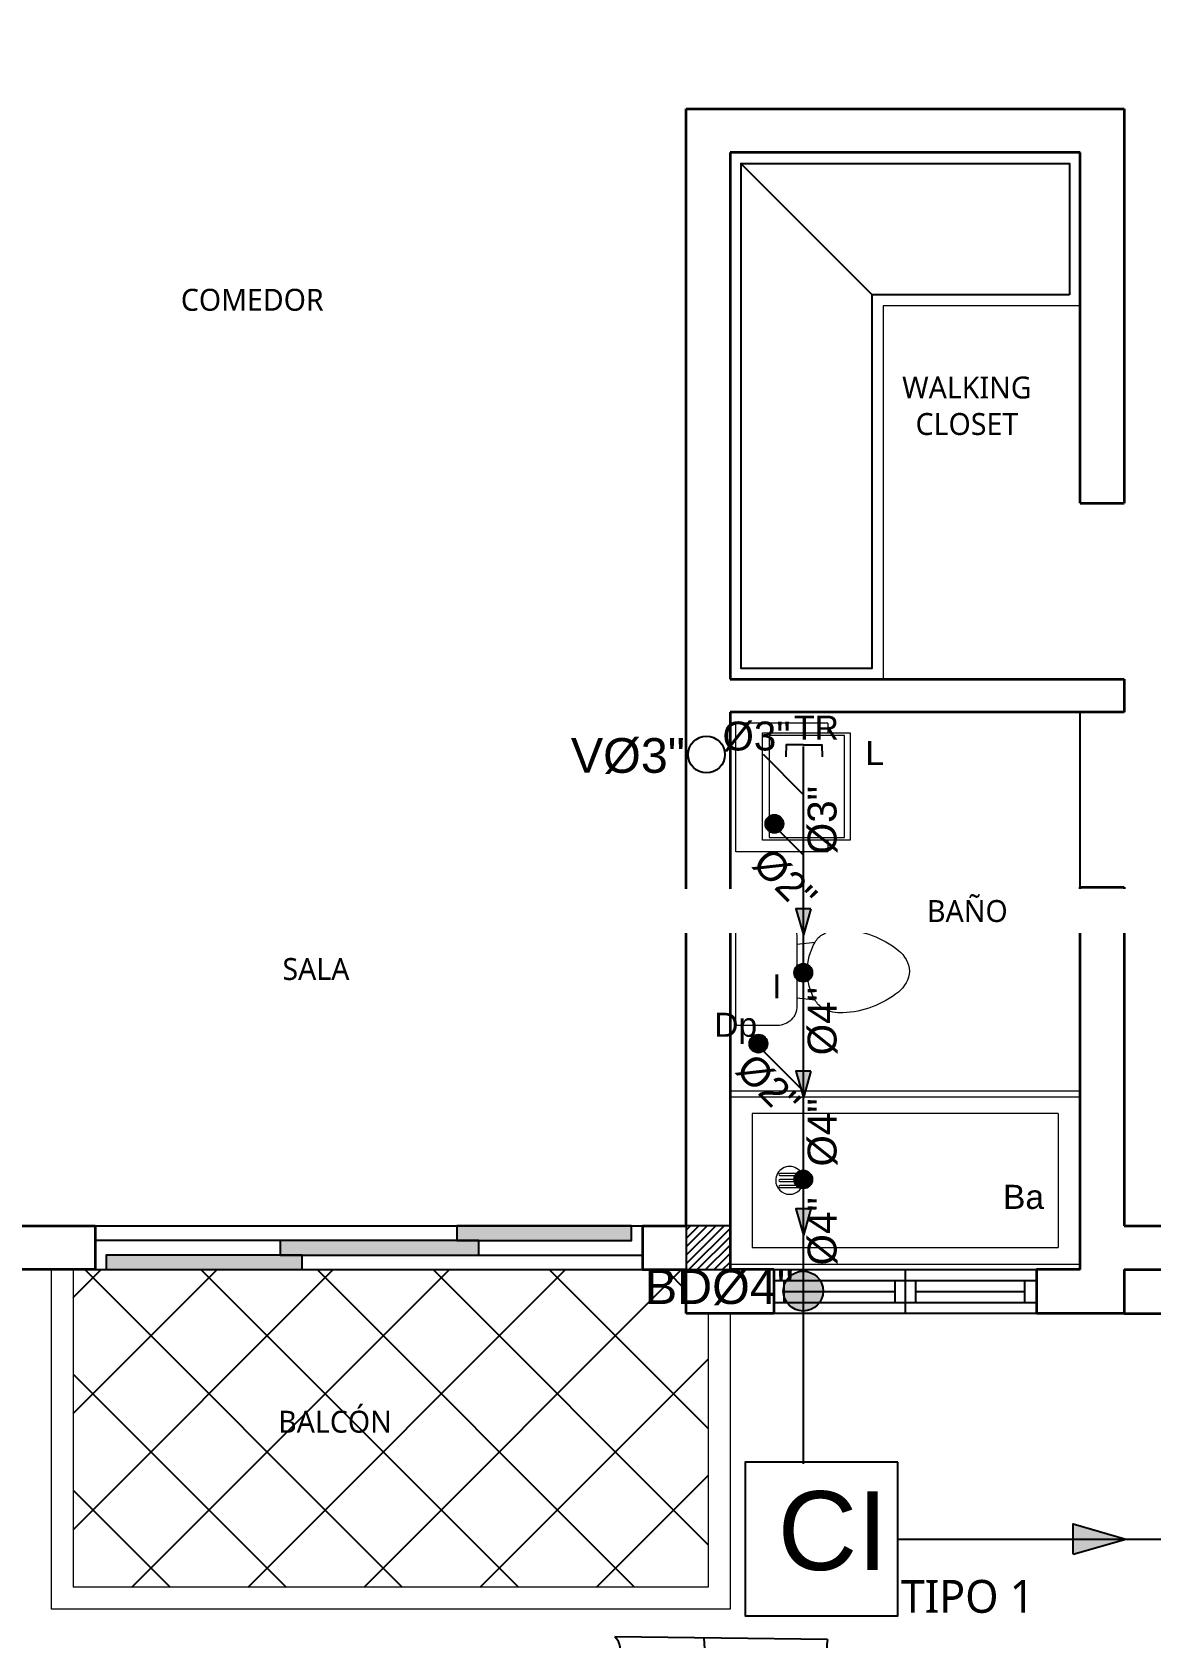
# Model space of a CAD drawing. Header units: feet. Extents: x 1019 to 2236, y -546 to 122.
# Drawn here: x 1087.98 to 1093.09, y 94.67 to 102 of the extents above; entities that cross this region are included whole.
import ezdxf

# ---------------------------------------------------------------- set-up
doc = ezdxf.new("R2010")
doc.units = ezdxf.units.FT
doc.header["$LTSCALE"] = 0.05
doc.header["$MEASUREMENT"] = 0
doc.linetypes.add('HIDDEN', pattern=[9.524999999999999, 6.35, -3.175])
for name, color, linetype, lineweight in [('A-WALL', 7, 'Continuous', 25), ('arq-pisos', 251, 'Continuous', 5), ('closet', 8, 'Continuous', 5), ('I-FURN', 8, 'Continuous', 0), ('None', 7, 'Continuous', 5), ('P-SANR-FIXT', 8, 'Continuous', 9)]:
    doc.layers.add(name, color=color, linetype=linetype, lineweight=lineweight)
for name, color, linetype in [('AGUASNEGRAS', 4, 'Continuous'), ('columna', 9, 'Continuous'), ('MB3', 8, 'Continuous'), ('PERT-VENT', 8, 'Continuous'), ('PISO', 8, 'Continuous'), ('TEXTO', 2, 'Continuous'), ('TEXXT', 2, 'Continuous'), ('TXT', 2, 'Continuous')]:
    doc.layers.add(name, color=color, linetype=linetype)
doc.layers.add('PLANTS', color=7, linetype='Continuous', true_color=0x005716)
doc.styles.add('ads', font='trebuc.ttf', dxfattribs={"height": 0.14})
doc.styles.add('DAMIAN', font='arial.ttf', dxfattribs={"height": 0.12})
doc.styles.add('grd', font='arial.ttf', dxfattribs={"height": 0.15})

# ---------------------------------------------------------------- blocks, each defined once
blk = doc.blocks.new('ARBOL4')
at = {"layer": 'PLANTS'}
for p, q in [((-0.2152249999999469, 0.439233999999459), (-0.4456980000000215, 0.1737880000000303)), ((0.1899800000000766, 0.4429339999996671), (-0.1577720000000511, 0.4574759999995592)), ((-0.1720059999998114, 0.4302120000001821), (-2.842170943040401e-14, -2.842170943040401e-14)), ((0.4654390000000319, 0.1266879999993478), (0.2585340000000258, 0.409627999999401)), ((-2.842170943040401e-14, -2.842170943040401e-14), (0.3816190000001995, 0.241315999999614)), ((-0.4742929999997898, 0.08768700000015883), (-0.409358999999796, -0.2639520000002733)), ((0.392021000000085, -0.274733000000225), (0.4821400000000438, 0.05578199999942512)), ((-2.842170943040401e-14, -2.842170943040401e-14), (-0.4366259999997339, -0.1162990000002821)), ((-0.3737299999998243, -0.2515890000004504), (-2.842170943040401e-14, -2.842170943040401e-14)), ((-2.842170943040401e-14, -2.842170943040401e-14), (-0.03092599999993695, -0.456175000000286)), ((0.4102560000000892, -0.2078570000003594), (-2.842170943040401e-14, -2.842170943040401e-14)), ((-2.842170943040401e-14, -2.842170943040401e-14), (0.3113290000000859, -0.3563519999998164)), ((-0.3758429999998327, -0.3099650000004033), (-0.04903399999969338, -0.4845290000003217)), ((0.01192100000022833, -0.4854180000002373), (0.3453370000001712, -0.3416919999999948))]:
    blk.add_line(p, q, dxfattribs=at)
for centre, radius, start, end in [((-0.1890739999999198, 0.4564700000000528), 0.031319, 213.3860779999999, 1.840691), ((0.2283990000000529, 0.4348030000000733), 0.03927, 168.050674, 320.127319), ((-0.473469999999935, 0.1352120000001094), 0.047533, 269.007996, 54.24858100000002), ((0.4743880000000615, 0.09137699999971005), 0.036427, 104.220505, 282.2873540000001), ((-2.842170943040401e-14, -2.842170943040401e-14), 0.01, 0, 180), ((-2.842170943040401e-14, -2.842170943040401e-14), 0.01, 180, 0), ((-0.3836719999999616, -0.2804550000001029), 0.030531, 284.858551, 147.280869), ((0.3713179999999454, -0.3100519999998426), 0.04094, 59.622765, 230.608597), ((-0.01854299999970976, -0.4840420000000734), 0.030495, 357.413361, 180.915833)]:
    blk.add_arc(centre, radius, start, end, dxfattribs=at)
blk = doc.blocks.new('bath_sink_6127 - bath_sink_6127-V2-Nivel 1')
at = {"layer": 'I-FURN'}
for p, q in [((0.2932721242284484, 0.2973634196449613), (-0.1268150819034933, 0.2973634196449627)), ((-0.1268150819034933, 0.2973634196449627), (-0.1268150819034946, -0.289999999999918)), ((0.2932721242284481, 0.2441970983435944), (0.2932721242284484, 0.2973634196449613)), ((0.3948721242284947, 0.244197098343593), (-0.00517787577150471, 0.2441970983435943)), ((-0.005177875771504733, 0.2441970983435943), (-0.005177875771505523, -0.2447529016564045)), ((0.02540000000001694, -0.233573350081481), (0.02540000000001694, 0.2330175467686728)), ((0.02540000000001694, 0.2330175467686723), (0.3694721242284942, 0.2330175467686723)), ((0.3694721242284941, 0.2330175467686775), (0.3694721242284941, -0.2335733500814858)), ((0.3948721242284938, -0.2447529016564058), (0.3948721242284947, 0.244197098343593)), ((0.2932721242284472, -0.2899999999999167), (-0.1268150819034946, -0.2899999999999154)), ((-0.005177875771505523, -0.2447529016564045), (0.3948721242284938, -0.2447529016564058)), ((0.3694721242284942, -0.2335733500814807), (0.02540000000001696, -0.2335733500814807)), ((0.2932721242284472, -0.2899999999999167), (0.2932721242284473, -0.2447529016564057))]:
    blk.add_line(p, q, dxfattribs=at)
blk = doc.blocks.new('Toilet_-_Tank_-_3D_4840 - 17_ High_ Seat Not Visible-536545-Nivel 1')
at = {"layer": 'P-SANR-FIXT'}
for p, q in [((0.2476258363328864, 0.4889258363328838), (-0.2476258363328857, 0.4889258363328838)), ((-0.2476258363328857, 0.4889258363328838), (-0.2476258363328857, 0.2984499999999989)), ((0.2476258363328864, 0.2984499999999979), (0.2476258363328864, 0.4889258363328838)), ((-0.1587499999999996, 0.2095741636671119), (-0.1228227001383719, 0.2095741636671119)), ((-0.1228227001383719, 0.209574163667112), (-0.1323182423362183, 0.1269999999999984)), ((-0.1228227001383719, 0.209574163667112), (0.1228227001383716, 0.2095741636671112)), ((0.1323182423362183, 0.1269999999999985), (0.1228227001383717, 0.209574163667112)), ((0.1228227001383716, 0.2095741636671119), (0.1587500000000004, 0.2095741636671119))]:
    blk.add_line(p, q, dxfattribs=at)
for centre, radius, start, end in [((-0.1587499999999996, 0.2984499999999989), 0.08887583633288604, 179.9999999999996, 269.9999999999993), ((0.1587500000000005, 0.2984499999999978), 0.08887583633288583, 269.9999999999992, 359.9999999999994), ((0.0004739876760373714, -0.1039508645836898), 0.2664058524199138, 90.10194035701348, 119.8980596429869), ((-0.0004739876760373714, -0.1039508645836898), 0.2664058524199137, 60.10194035701269, 89.89805964298655), ((-0.02331864923591017, 0.007910525712840958), 0.1673683974361928, 151.0596079578276, 182.709045809198), ((-0.08273453245117764, 0.04076452774261166), 0.09947412206910106, 119.8980596429818, 151.0596079578277), ((0.0827345324511767, 0.04076452774261085), 0.09947412206910214, 28.9403920421724, 60.10194035701792), ((0.02331864923591057, 0.007910525712841026), 0.1673683974361924, 357.2909541908008, 28.9403920421724), ((0.2504921340931855, 0.02086643994664056), 0.4414855271105832, 182.7090458091983, 218.5058436468638), ((-0.2504921340931864, 0.0208664399466408), 0.4414855271105845, 321.4941563531354, 357.2909541908008), ((0.01132314851053924, -0.1694169915572533), 0.1358557053170789, 218.5058436468638, 265.2190295547949), ((-0.01132314851053903, -0.1694169915572534), 0.1358557053170788, 274.780970445204, 321.494156353135)]:
    blk.add_arc(centre, radius, start, end, dxfattribs=at)
blk = doc.blocks.new('A$C45091238')
for points in [[(1.652687610740202, 0.1333333860020787), (2.44999977172256, 0.1333333860018229), (2.44999977172256, 0.2000000526685426), (1.652687610740315, 0.2000000526686847)], [(0.8455297468707954, 0.06666671933541579), (1.752687610740281, 0.0666667193353021), (1.752687610740338, 0.1333333860019934), (0.8455297468707954, 0.1333333860020218)], [(0.0499997717226961, 5.266838343231939e-08), (0.9455297468709318, 5.266875291454198e-08), (0.945529746870875, 0.06666671933535895), (0.0499997717226961, 0.06666671933510315)]]:
    blk.add_hatch(color=256).paths.add_polyline_path(points)
at = {"layer": 'PERT-VENT', "extrusion": (-6.288880677460709e-16, -1.940366471243193e-15, -1)}
for points in [[(-1.652687610740202, 0.1333333860020787), (-2.44999977172256, 0.1333333860018229), (-2.44999977172256, 0.2000000526685426), (-1.652687610740315, 0.2000000526686847)], [(-0.8455297468707954, 0.06666671933541579), (-1.752687610740281, 0.0666667193353021), (-1.752687610740338, 0.1333333860019934), (-0.8455297468707954, 0.1333333860020218)], [(-0.0499997717226961, 5.266838343231939e-08), (-0.9455297468709318, 5.266875291454198e-08), (-0.945529746870875, 0.06666671933535895), (-0.0499997717226961, 0.06666671933510315)]]:
    blk.add_lwpolyline(points, close=True, dxfattribs=at)
at = {"layer": 'PISO'}
for p, q in [((-2.282774005379906e-07, 0.2000000526695658), (2.499999771722571, 0.2000000526685426)), ((-2.282773436945718e-07, 5.266838343231939e-08), (2.499999771722685, 5.266954872240603e-08))]:
    blk.add_line(p, q, dxfattribs=at)
at = {"layer": 'PISO', "extrusion": (-6.288880677460709e-16, -1.940366471243193e-15, -1)}
for p, q in [((0.8955297468708068, 0.1333333860020218), (-2.282772868511529e-07, 0.1333333860018229)), ((1.752687610740281, 0.0666667193353021), (2.499999771722628, 0.0666667193353021))]:
    blk.add_line(p, q, dxfattribs=at)
blk = doc.blocks.new('A$C24CF40E6')
at = {"layer": 'P-SANR-FIXT', "extrusion": (-2.367830459082805e-12, 8.947716500357897e-16, -1)}
for p, q in [((3.437122586547048e-08, 0.8144002464928803), (1.600000034371362, 0.8144002464929372)), ((1.600000034371106, 0.8144002464929372), (1.600000034371021, 0.7890002464927761)), ((1.600000034371277, 0.789000246492833), (3.437128270888934e-08, 0.789000246492833)), ((1.600000034371021, 0.02540024649277939), (1.600000034371021, 0.7890002464927761)), ((0.1016000343711028, 0.7128002464927476), (1.498400034371485, 0.7128002464928045)), ((1.498400034371485, 0.7128002464928045), (1.498400034371315, 0.101600246492751)), ((1.283383377454584, 0.438933501540987), (1.372564092430139, 0.438933501540987)), ((1.372564092430082, 0.4300593165930877), (1.283383377454555, 0.430059316592974)), ((1.283383377454669, 0.4116373389666705), (1.372564092430338, 0.4116373389666137)), ((1.372564092430224, 0.4027631540188281), (1.28338337745447, 0.402763154018885)), ((1.283383377454584, 0.3843411763924678), (1.372564092430224, 0.3843411763925815)), ((1.372564092430281, 0.3754669914446822), (1.283383377454584, 0.3754669914446822)), ((1.498400034371315, 0.101600246492751), (0.1016000343712733, 0.1016002464928647))]:
    blk.add_line(p, q, dxfattribs=at)
at = {"layer": 'P-SANR-FIXT', "extrusion": (2.367830459082805e-12, 8.947716500357897e-16, -1)}
for p, q in [((3.437148166085535e-08, 0.8144002464929372), (3.437156692598364e-08, 0.7890002464927761)), ((3.437156692598364e-08, 0.02540024649277939), (3.437156692598364e-08, 0.7890002464927761)), ((0.1016000343711028, 0.7128002464927476), (0.1016000343712733, 0.1016002464928647))]:
    blk.add_line(p, q, dxfattribs=at)
at = {"layer": 'P-SANR-FIXT', "extrusion": (-2.367830459082805e-12, -8.947716500357897e-16, -1)}
for p, q in [((1.600000034371277, 0.02540024649272254), (3.437128270888934e-08, 0.02540024649272254)), ((3.437122586547048e-08, 2.464926751599705e-07), (1.600000034371362, 2.464926183165517e-07)), ((1.600000034371106, 2.464926183165517e-07), (1.600000034371021, 0.02540024649277939))]:
    blk.add_line(p, q, dxfattribs=at)
at = {"layer": 'P-SANR-FIXT', "extrusion": (2.367830459082805e-12, -8.947716500357897e-16, -1)}
blk.add_line((3.437148166085535e-08, 2.464926183165517e-07), (3.437156692598364e-08, 0.02540024649277939), dxfattribs=at)
at = {"layer": 'P-SANR-FIXT', "extrusion": (-2.367830459082805e-12, 8.947716500357897e-16, -1)}
for centre, radius, start, end in [((-1.327973734942333, 0.4072002464928346), 0.06350000000000013, 3.256887993818641e-12, 180.0000000000033), ((-1.327973734942333, 0.4072002464928346), 0.06349999999999995, 3.256887993818641e-12, 180.0000000000033), ((-1.327973734942333, 0.4072002464928346), 0.06350000000000014, 180.0000000000033, 3.256887993818641e-12), ((-1.327973734942333, 0.4072002464928346), 0.06349999999999992, 180.0000000000033, 3.256887993818641e-12), ((-1.283383377454555, 0.4344964090670373), 0.004437092473903962, 270.0000000000065, 90.00000000000652), ((-1.283383377454612, 0.4072002464928346), 0.00443709247390396, 270.0000000000065, 90.00000000000652), ((-1.283383377454697, 0.3799040839186318), 0.00443709247390396, 270.0000000000065, 90.00000000000652), ((-1.37256409243011, 0.4344964090669805), 0.004437092473903967, 90.00000000000652, 270.0000000000065), ((-1.372564092430139, 0.4072002464927778), 0.004437092473903963, 90.00000000000652, 270.0000000000065), ((-1.372564092430167, 0.3799040839185182), 0.004437092473903958, 90.00000000000652, 270.0000000000065)]:
    blk.add_arc(centre, radius, start, end, dxfattribs=at)
blk = doc.blocks.new('A$C18ED6237')
at = {"layer": 'PERT-VENT', "extrusion": (-2.367830459082805e-12, 8.947716500357897e-16, -1)}
for p, q in [((1.200000043501461, 0.1999999841099704), (4.350155791144061e-08, 0.1999999841100273)), ((1.200000043501376, 0.1499999841100728), (4.35017284416972e-08, 0.1499999841101864)), ((0.05383096971820578, 0.04999998410999318), (0.05383096971812051, 0.1499999841101296)), ((0.5533333768350985, 0.1499999841099307), (0.5533333768350417, 0.04999998411010687)), ((0.6000000435015522, 0.199999984110141), (0.6000000435014954, -1.588993292500618e-08)), ((0.6466667101681765, 0.1499999841099307), (0.6466667101682049, 0.04999998410982265)), ((0.5533333768348996, 0.09999998410989086), (0.05383096971812051, 0.09999998410997613)), ((1.15333337683478, 0.09999998410997613), (0.6466667101682901, 0.09999998411000455)), ((1.20000004350149, 0.04999998410999318), (4.350161475485947e-08, 0.04999998411005002)), ((4.350167159827834e-08, -1.588990450329675e-08), (1.200000043501433, -1.588993292500618e-08))]:
    blk.add_line(p, q, dxfattribs=at)
at = {"layer": 'PERT-VENT'}
blk.add_line((1.15333337683478, 0.04999998411016371), (1.153333376834809, 0.1499999841100159), dxfattribs=at)
blk = doc.blocks.new('A$C012446DC')
at = {"layer": 'PISO'}
h = blk.add_hatch(dxfattribs=at)
h.set_pattern_fill('ANSI31', color=256, scale=0.008571428573519295, angle=180)
h.set_pattern_definition([(225, (206536.0643219097, 1154820.960067714), (0.01924340597841342, -0.01924340597841342), [])])
h.paths.add_polyline_path([(6.844697054475546e-06, 8.124141004373087e-07), (0.2000068446968726, 8.124141004373087e-07), (0.2000068446968726, 0.2000008124142596), (6.844697054475546e-06, 0.2000008124142596)])
at = {"layer": 'columna'}
blk.add_lwpolyline([(0.2000068446968726, 0.2000008124143733), (6.844697054475546e-06, 0.2000008124143733), (6.844697054475546e-06, 8.124143278109841e-07), (0.2000068446968726, 8.124143278109841e-07)], close=True, dxfattribs=at)
blk = doc.blocks.new('A$C791B5281')
blk.add_blockref('A$C012446DC', (9.799993452495812, -1.408435764460592e-06, 1.238666910403872))

msp = doc.modelspace()

# ---------------------------------------------------------------- hatches: boundary and pattern name
at = {"layer": 'AGUASNEGRAS', "ltscale": 3}
h = msp.add_hatch(color=256, dxfattribs=at)
h.dxf.hatch_style = 1
edge = h.paths.add_edge_path()
edge.add_arc((1091.373473550348, 98.38748143544612), 0.04125700270717148, 180, 540, ccw=False)
h = msp.add_hatch(color=256, dxfattribs=at)
h.dxf.hatch_style = 1
edge = h.paths.add_edge_path()
edge.add_arc((1091.505072378179, 97.70779406336204), 0.04125700270717148, 180, 540, ccw=False)
h = msp.add_hatch(color=256, dxfattribs=at)
h.dxf.hatch_style = 1
edge = h.paths.add_edge_path()
edge.add_arc((1091.505072378427, 97.70779406336204), 0.04125700270717148, 180, 540, ccw=False)
h = msp.add_hatch(color=256, dxfattribs=at)
h.dxf.hatch_style = 1
edge = h.paths.add_edge_path()
edge.add_arc((1091.300309450118, 97.38373105541457), 0.04125700270717148, 0, 360)
at = {"layer": 'AGUASNEGRAS'}
for points in [[(1091.471534446444, 97.25772449851348), (1091.506047574951, 97.13779561303824), (1091.540560703461, 97.2577244985136)], [(1091.471534446444, 96.62910388281699), (1091.506047574951, 96.50917499734174), (1091.540560703461, 96.6291038828171)], [(1092.738285384601, 95.19081253983325), (1092.978143155552, 95.12178628281879), (1092.738285384601, 95.05276002579865)]]:
    msp.add_hatch(color=256, dxfattribs=at).paths.add_polyline_path(points)
at = {"layer": 'AGUASNEGRAS', "ltscale": 3}
h = msp.add_hatch(color=256, dxfattribs=at)
h.dxf.hatch_style = 1
edge = h.paths.add_edge_path()
edge.add_arc((1091.505072378179, 96.76370229730274), 0.04125700270717148, 0, 360)
h = msp.add_hatch(color=256, dxfattribs=at)
h.dxf.hatch_style = 1
edge = h.paths.add_edge_path()
edge.add_arc((1091.505072378179, 96.25406446466889), 0.0910372207501382, 180, 540, ccw=False)
at = {"layer": 'PISO'}
h = msp.add_hatch(dxfattribs=at)
h.set_pattern_fill('NET', color=256, scale=3, angle=45, style=0)
h.set_pattern_definition([(45, (875.8634532374646, 222.2681177926714), (-0.2651650429449553, 0.2651650429449554), []), (135, (875.8634532374646, 222.2681177926714), (-0.2651650429449554, -0.2651650429449553), [])])
h.paths.add_polyline_path([(1091.070687610695, 94.90206495833502), (1091.070687610696, 96.15206495833633), (1090.970687610695, 96.15206495833635), (1090.970687610695, 96.3520649583364), (1088.170687610695, 96.352064958337), (1088.170687610695, 94.90206495833489)])

# ---------------------------------------------------------------- linework, layer by layer
at = {"layer": 'A-WALL', "lineweight": 35, "extrusion": (-2.366591124771848e-12, 8.947716500358402e-16, -1)}
for p, q in [((1090.970687611039, 96.55206495833497), (1090.970687611038, 101.6520649583358)), ((1090.970687611038, 101.6520649583358), (1092.970687611038, 101.652064958336)), ((1092.970687611038, 101.652064958336), (1092.970687611038, 99.85081971777362)), ((1091.170687611038, 101.4520649583358), (1091.170687611038, 99.04786393543174)), ((1092.770687611038, 101.4520649583359), (1091.170687611038, 101.4520649583358)), ((1092.770687611038, 99.85081971777359), (1092.770687611038, 101.4520649583359)), ((1092.770687611038, 99.85081971777359), (1092.970687611038, 99.85081971777362)), ((1091.170687611038, 99.04786393543174), (1092.970687611038, 99.04786393543185)), ((1092.970687611038, 99.04786393543185), (1092.970687611038, 98.89786393543181)), ((1091.170687611038, 98.89786393543173), (1091.170687611038, 96.35206495833646)), ((1092.970687611038, 98.8978639354317), (1091.170687611038, 98.89786393543173)), ((1092.770687611038, 96.35206495833592), (1092.770687611038, 98.09786393543189)), ((1092.770687611038, 98.09786393543189), (1092.970687611038, 98.09786393543189)), ((1092.970687611038, 98.09786393543189), (1092.970687611039, 96.55206495833579)), ((1087.470687611038, 96.55206495833463), (1088.270687611038, 96.55206495833488)), ((1088.270687611038, 96.55206495833488), (1088.270687611038, 96.35206461760495)), ((1088.270687611038, 96.55206461760497), (1088.270687611038, 96.35206461760484)), ((1090.770687020365, 96.55206495833511), (1090.970687611039, 96.55206495833497)), ((1092.970687611039, 96.55206495833579), (1093.370687611038, 96.55206495833596)), ((1088.270687611038, 96.35206495833702), (1087.670687611038, 96.35206495833731)), ((1090.770687020365, 96.35206495833663), (1090.970687611039, 96.35206495833651)), ((1090.970687611039, 96.15206495833652), (1090.970687611039, 96.35206495833654)), ((1091.370687576667, 96.35206495833623), (1091.170687611038, 96.35206495833646)), ((1092.770687611038, 96.35206495833592), (1092.570687576667, 96.35206495833606)), ((1092.970687611039, 96.35206495833557), (1092.970687611039, 96.1520649583359)), ((1092.970687611039, 96.3520649583356), (1093.370687611038, 96.35206495833589)), ((1091.370687576667, 96.15206495833627), (1090.970687611039, 96.15206495833652)), ((1092.970687611039, 96.1520649583359), (1092.570687576667, 96.15206495833596))]:
    msp.add_line(p, q, dxfattribs=at)
at = {"layer": 'A-WALL', "lineweight": 35}
for p, q in [((1090.770687020365, 96.5520649583342), (1090.770687020365, 96.35206495833663)), ((1091.370687576667, 96.35206495833532), (1091.370687576667, 96.1520649583363)), ((1092.570687576667, 96.352064958336), (1092.570687576667, 96.15206495833601))]:
    msp.add_line(p, q, dxfattribs=at)
at = {"layer": 'AGUASNEGRAS', "ltscale": 3}
for p, q in [((1091.505072378179, 98.52170293654011), (1091.323031778271, 98.7037435364483)), ((1091.505072378179, 98.24571918940741), (1091.397118942887, 98.35367262470005)), ((1091.500720707366, 97.17315637995966), (1091.323954842657, 97.3499222446685)), ((1091.937670877549, 95.12178628281902), (1097.585860251851, 95.12178628281902))]:
    msp.add_line(p, q, dxfattribs=at)
for points in [[(1091.505072378179, 98.7479465922994), (1091.426712446366, 98.7479465922994), (1091.426191719281, 98.69351214397227)], [(1091.505072378179, 98.7479465922994), (1091.590502156727, 98.7479465922994), (1091.591030652093, 98.69351214397227)]]:
    msp.add_lwpolyline(points, dxfattribs=at)
at = {"layer": 'AGUASNEGRAS'}
for points in [[(1091.540560703461, 97.2577244985136), (1091.471534446444, 97.25772449851348), (1091.506047574951, 97.13779561303824)], [(1091.540560703461, 97.2577244985136), (1091.506047574951, 97.13779561303824)], [(1091.540560703461, 96.6291038828171), (1091.471534446444, 96.62910388281699), (1091.506047574951, 96.50917499734174)], [(1091.540560703461, 96.6291038828171), (1091.506047574951, 96.50917499734174)], [(1092.738285384601, 95.05276002579888), (1092.738285384601, 95.19081253983347), (1092.978143155552, 95.12178628281879)], [(1092.738285384601, 95.05276002579888), (1092.978143155552, 95.12178628281879)]]:
    msp.add_lwpolyline(points, dxfattribs=at)
msp.add_lwpolyline([(1091.937670877549, 95.47221245862413), (1091.240536401892, 95.47221245862413), (1091.240536401892, 94.77136010701392), (1091.937670877549, 94.77136010701392)], close=True, dxfattribs=at)
at = {"layer": 'AGUASNEGRAS', "ltscale": 3}
for centre, radius in [((1091.06332978359, 98.70374353644831), 0.08371806198839536), ((1091.373473550348, 98.38748143544612), 0.04125700270717148), ((1091.505072378179, 97.70779406336204), 0.04125700270717148), ((1091.505072378427, 97.70779406336204), 0.04125700270717148), ((1091.300309450118, 97.38373105541457), 0.04125700270717148), ((1091.300309450118, 97.38373105541457), 0.04125700270717148), ((1091.505072378179, 96.76370229730274), 0.04125700270717148), ((1091.505072378179, 96.76370229730274), 0.04125700270717148), ((1091.505072378179, 96.25406446466889), 0.0910372207501382)]:
    msp.add_circle(centre, radius, dxfattribs=at)
at = {"layer": 'closet', "extrusion": (-2.366591124771848e-12, 8.947716500358402e-16, -1)}
for p, q in [((1091.870687611038, 100.7520649583358), (1091.870687611038, 99.04786393543182)), ((1092.770687611038, 100.7520649583359), (1091.870687611038, 100.7520649583358))]:
    msp.add_line(p, q, dxfattribs=at)
at = {"layer": 'closet', "extrusion": (2.367830459082805e-12, 8.947716500357897e-16, -1)}
for p, q in [((1091.870687611038, 100.7520649583356), (1091.870687611038, 99.04786393543162)), ((1092.770687611038, 100.7520649583356), (1091.870687611038, 100.7520649583356))]:
    msp.add_line(p, q, dxfattribs=at)
at = {"layer": 'MB3', "linetype": 'HIDDEN', "lineweight": 35, "ltscale": 0.54}
msp.add_line((1092.970687610695, 96.15206495833576), (1097.270687610694, 96.15206495833576), dxfattribs=at)
at = {"layer": 'P-SANR-FIXT'}
for p, q in [((1088.070687611038, 96.35206495833617), (1088.070687611038, 94.80206495833497)), ((1088.170687611039, 96.35206495833617), (1088.170687611038, 94.90206495833499)), ((1091.070687611038, 96.15206495833644), (1091.070687611038, 94.90206495833515)), ((1091.170687611038, 96.15206495833647), (1091.170687611039, 94.80206495833514)), ((1091.070687611038, 94.90206495833515), (1088.170687611038, 94.90206495833499)), ((1091.170687611039, 94.80206495833514), (1088.070687611038, 94.80206495833497))]:
    msp.add_line(p, q, dxfattribs=at)
at = {"layer": 'P-SANR-FIXT', "extrusion": (2.367830459082805e-12, 8.947716500357897e-16, -1)}
for centre, radius, start, end in [((-1091.487304233583, 96.78656136740281, 2.637121238176637e-09), 0.004437092473903962, 89.99999999999349, 269.9999999999935), ((-1091.525562811892, 96.78656136740283, 2.565354130025397e-09), 0.004437092473903962, 90, 270), ((-1091.487304233583, 96.75926520482861, 2.637121238176637e-09), 0.00443709247390396, 89.99999999999349, 269.9999999999935), ((-1091.487304233583, 96.7319690422544, 2.637121238176637e-09), 0.00443709247390396, 89.99999999999349, 269.9999999999935), ((-1091.525562811892, 96.75926520482862, 2.565354130025398e-09), 0.00443709247390396, 90, 270), ((-1091.525562811892, 96.73196904225442, 2.565354130025397e-09), 0.00443709247390396, 90, 270)]:
    msp.add_arc(centre, radius, start, end, dxfattribs=at)
at = {"layer": 'PISO'}
for points in [[(1092.720687611038, 100.8020649583356), (1091.820687611038, 100.8020649583356), (1091.220687611038, 101.4020649583358), (1092.720687611038, 101.4020649583358)], [(1091.820687611038, 100.8020649583356), (1091.220687611038, 101.4020649583358), (1091.220687611038, 99.09786393543169), (1091.820687611038, 99.09786393543169)]]:
    msp.add_lwpolyline(points, close=True, dxfattribs=at)

# ---------------------------------------------------------------- block references
at = {"xscale": -1}
for name, p in [('A$C24CF40E6', (1092.770687611038, 96.35206495833577)), ('A$C18ED6237', (1092.570687576324, 96.15206495833587))]:
    msp.add_blockref(name, p, dxfattribs=at)
at = {"layer": 'I-FURN', "extrusion": (-2.366591124771848e-12, 8.947716500358402e-16, -1), "rotation": 180}
msp.add_blockref('bath_sink_6127 - bath_sink_6127-V2-Nivel 1', (-1091.323973626575, 98.55760293141725, -2.574146805461001e-09), dxfattribs=at)
at = {"layer": 'None', "lineweight": 15, "xscale": 2.714450404586388, "yscale": 2.714450404586388, "zscale": 2.714450404586388, "rotation": 258.7903459937169}
msp.add_blockref('ARBOL4', (1091.131725532337, 93.4458876958812), dxfattribs=at)
at = {"layer": 'P-SANR-FIXT', "extrusion": (-2.366591124771848e-12, 8.947716500358402e-16, -1), "rotation": 269.9999999999968}
msp.add_blockref('Toilet_-_Tank_-_3D_4840 - 17_ High_ Seat Not Visible-536545-Nivel 1', (-1091.686084381005, 97.71458748201016, -2.574146805461002e-09), dxfattribs=at)
at = {"layer": 'PISO'}
msp.add_blockref('A$C45091238', (1088.270687611038, 96.35206461760484), dxfattribs=at)

# ---------------------------------------------------------------- texts
at = {"layer": 'TEXTO', "insert": (1091.388426824681, 94.97520980559062), "char_height": 0.36, "width": 5.03948315658954, "attachment_point": 7, "style": 'grd'}
msp.add_mtext('CI', dxfattribs=at)
at = {"layer": 'TEXXT', "attachment_point": 1, "style": 'DAMIAN'}
for s, insert, char_height, width in [(' %%C3"', (1091.084941970406, 98.85432427573926), 0.132, 3.4848), (' TR', (1091.420548027562, 98.88123921827706, -224.560302548863), 0.11, 2.904), ('{\\fArial|b0|i0|c238|p34;V%%C}3{\\fArial|b0|i0|c238|p34;"}', (1090.443672678901, 98.77880407399095), 0.1584, 4.18176), (' L', (1091.746308547107, 98.76609574991026), 0.11, 2.904), (' I', (1091.32080777023, 97.7003259000046), 0.11, 2.904), (' Dp', (1091.05585672604, 97.52500599072938, 1.751545506621051), 0.11, 2.904), (' Ba', (1092.37459229739, 96.73922325197225), 0.11, 2.904), (' BD%%C4"', (1090.720226910209, 96.35351958747702), 0.1584, 4.18176), (' BD%%C4"', (1090.720226910457, 96.35351958747702), 0.1584, 4.18176)]:
    msp.add_mtext(s, dxfattribs=dict(at, insert=insert, char_height=char_height, width=width))
at = {"layer": 'TEXXT', "char_height": 0.132, "width": 3.4848, "style": 'DAMIAN'}
for s, insert, attachment_point, rotation in [(' %%C3"', (1091.662146796727, 98.56008850678744), 9, 90.00000000000003), (' %%C4"', (1091.662146796727, 97.6418713847754), 9, 90.00000000000003), (' %%C2"', (1091.246983767913, 97.38763356685592), 1, 315), (' %%C4"', (1091.662146796727, 97.13411540357946), 9, 90.00000000000003), (' %%C4"', (1091.662146796727, 96.68239063637837), 9, 90.00000000000003)]:
    msp.add_mtext(s, dxfattribs=dict(at, insert=insert, attachment_point=attachment_point, rotation=rotation))
at = {"layer": 'TXT', "insert": (1088.98847019147, 100.8301546544708, -0.3374999999748034), "char_height": 0.1, "width": 2.837999999999976, "attachment_point": 2, "style": 'ads', "bg_fill": 2}
msp.add_mtext('COMEDOR', dxfattribs=at)
at = {"layer": 'TXT', "attachment_point": 2, "style": 'ads'}
for s, insert, char_height, width in [('WALKING\\PCLOSET', (1092.252441173088, 100.4297054875539), 0.1, 2.837999999999976), ('SALA', (1089.279432544146, 97.77462291766199), 0.1, 2.837999999999976), ('BALCÓN', (1089.366425451914, 95.70754231980234), 0.1, 2.837999999999976), ('TIPO 1', (1092.255755890646, 94.93505612337435), 0.15, 3.84)]:
    msp.add_mtext(s, dxfattribs=dict(at, insert=insert, char_height=char_height, width=width))

# ---------------------------------------------------------------- next in the draw order: texts
at = {"layer": 'TXT', "insert": (1092.254787605322, 98.03925357710824), "char_height": 0.1, "width": 2.837999999999976, "attachment_point": 2, "style": 'ads', "bg_fill": 2}
msp.add_mtext('BAÑO', dxfattribs=at)

# ---------------------------------------------------------------- next in the draw order: hatches: boundary and pattern name
at = {"layer": 'AGUASNEGRAS'}
msp.add_hatch(color=256, dxfattribs=at).paths.add_polyline_path([(1091.471534446444, 97.99991313866536), (1091.506047574951, 97.87998425319012), (1091.540560703461, 97.99991313866548)])
at = {"layer": 'arq-pisos'}
h = msp.add_hatch(dxfattribs=at)
h.set_pattern_fill('AR-HBONE', color=256, scale=0.06, angle=90)
h.set_pattern_definition([(135, (856.7926709093537, 405.3665278798775), (-0.3394112549695428, 4.742829794065559e-17), [0.72, -0.24]), (225, (856.6229652818536, 405.5362335073775), (-0.3394112549695428, 4.742829794065559e-17), [0.72, -0.24])])
edge = h.paths.add_edge_path()
edge.add_line((1103.570164865582, 105.027872847373), (1103.832102220993, 105.8365067747257))
edge.add_line((1103.832102220993, 105.8365067747257), (1102.289148716652, 106.336145888488))
edge.add_line((1102.289148716652, 106.336145888488), (1097.934106870986, 92.88718464379667))
edge.add_arc((1096.982743335552, 93.19525512833992), 0.9999999999999731, 270.0736793270418, 342.05701266037374, ccw=False)
edge.add_line((1096.984029282045, 92.19525595516949), (1087.178435507194, 92.18264647581589))
edge.add_line((1087.178435507194, 92.18264647581589), (1087.178435507195, 95.35206495829459))
edge.add_line((1087.178435507195, 95.35206495829459), (1085.174362387643, 95.34948782536378))
edge.add_line((1085.174362387643, 95.34948782536378), (1085.178439943499, 92.17863079041626))
edge.add_line((1085.178439943499, 92.17863079041626), (1080.465201124013, 92.17256981247363))
edge.add_line((1080.465201124013, 92.17256981247363), (1070.904063599245, 98.35047404101408))
edge.add_line((1070.904063599245, 98.35047404101408), (1070.672698766311, 96.36390153690468))
edge.add_line((1070.672698766311, 96.36390153690468), (1079.234423259103, 90.83176544843207))
edge.add_arc((1079.777134830062, 91.67168458188894), 0.9999999999996191, 237.131581299419, 270.0736793270483)
edge.add_line((1079.778420776555, 90.67168540871886), (1080.467131900396, 90.67112725911409))
edge.add_line((1080.467131900396, 90.67112725911409), (1087.643781578432, 90.68035605423074))
edge.add_line((1087.643781578432, 90.68035605423074), (1087.64377972179, 90.68179984783467))
edge.add_line((1087.64377972179, 90.68179984783467), (1096.139869125129, 90.69272537324184))
edge.add_line((1096.139869125129, 90.69272537324184), (1096.327007298171, 89.54880448624306))
edge.add_arc((1097.313888600914, 89.71025198327148), 1.000000000000092, 189.2909241103291, 252.0570126603703)
edge.add_line((1097.00581811637, 88.7588884478375), (1116.043871448137, 82.59398712860059))
edge.add_line((1116.043871448137, 82.59398712860059), (1116.351941932679, 83.5453506640282))
edge.add_line((1116.351941932679, 83.5453506640282), (1097.89039010357, 89.52356930031203))
edge.add_line((1097.89039010357, 89.52356930031203), (1102.973553098533, 105.2210676349735))
edge.add_line((1102.973553098533, 105.2210676349735), (1103.570164865582, 105.027872847373))
h.paths.add_polyline_path([(1106.586763084701, 104.9444926545422), (1106.32482572929, 104.1358587271894), (1107.542647689461, 103.7415036910926), (1109.072801628794, 108.5016238405557), (1108.705004318849, 108.6207239440054), (1108.218579942385, 108.6227799987945), (1106.985650112821, 104.8153250803667)])

# ---------------------------------------------------------------- next in the draw order: linework, layer by layer
at = {"layer": 'AGUASNEGRAS', "ltscale": 3}
msp.add_line((1091.505072378179, 98.74098331938212), (1091.505072378179, 95.46524918570685), dxfattribs=at)
at = {"layer": 'AGUASNEGRAS'}
for points in [[(1091.540560703461, 97.99991313866548), (1091.471534446444, 97.99991313866536), (1091.506047574951, 97.87998425319012)], [(1091.540560703461, 97.99991313866548), (1091.506047574951, 97.87998425319012)]]:
    msp.add_lwpolyline(points, dxfattribs=at)
at = {"layer": 'PISO'}
msp.add_line((1092.770687611038, 98.09786393543189), (1092.770687611038, 98.8978639354317), dxfattribs=at)

# ---------------------------------------------------------------- next in the draw order: block references
msp.add_blockref('A$C791B5281', (1081.170687313846, 96.35206555435639, -1.238666910411685))

# ---------------------------------------------------------------- next in the draw order: texts
at = {"layer": 'TEXXT', "insert": (1091.322984812535, 98.32654627970193), "char_height": 0.132, "width": 3.4848, "attachment_point": 1, "rotation": 315, "style": 'DAMIAN'}
msp.add_mtext(' %%C2"', dxfattribs=at)

doc.saveas('drawing.dxf')
